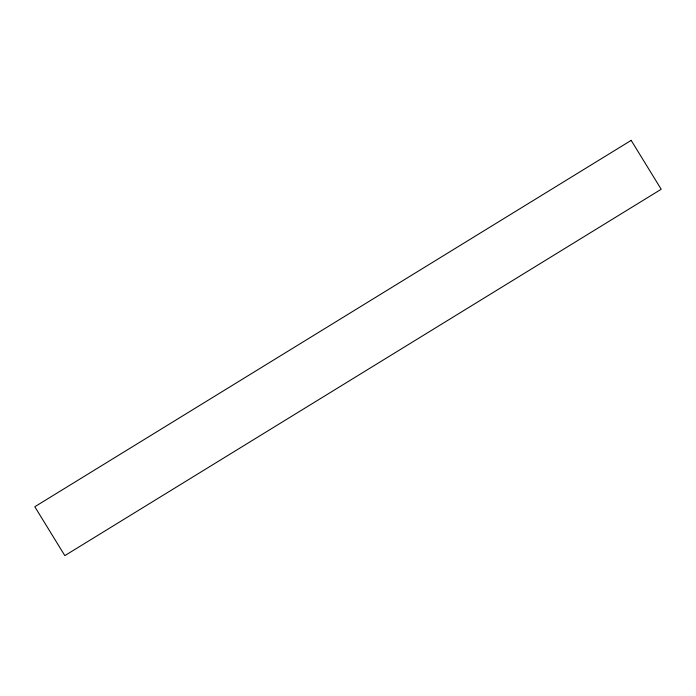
<?xml version="1.0" encoding="UTF-8"?>
<svg xmlns="http://www.w3.org/2000/svg" width="696" height="696" viewBox="0 0 696 696"><rect width="100%" height="100%" fill="white"/><g stroke="black" fill="none" stroke-linecap="round" stroke-linejoin="round"><path stroke-width="1.04" d="M631.168 140.374L34.8 506.74L64.832 555.625L661.2 189.26L631.168 140.374"/></g></svg>
